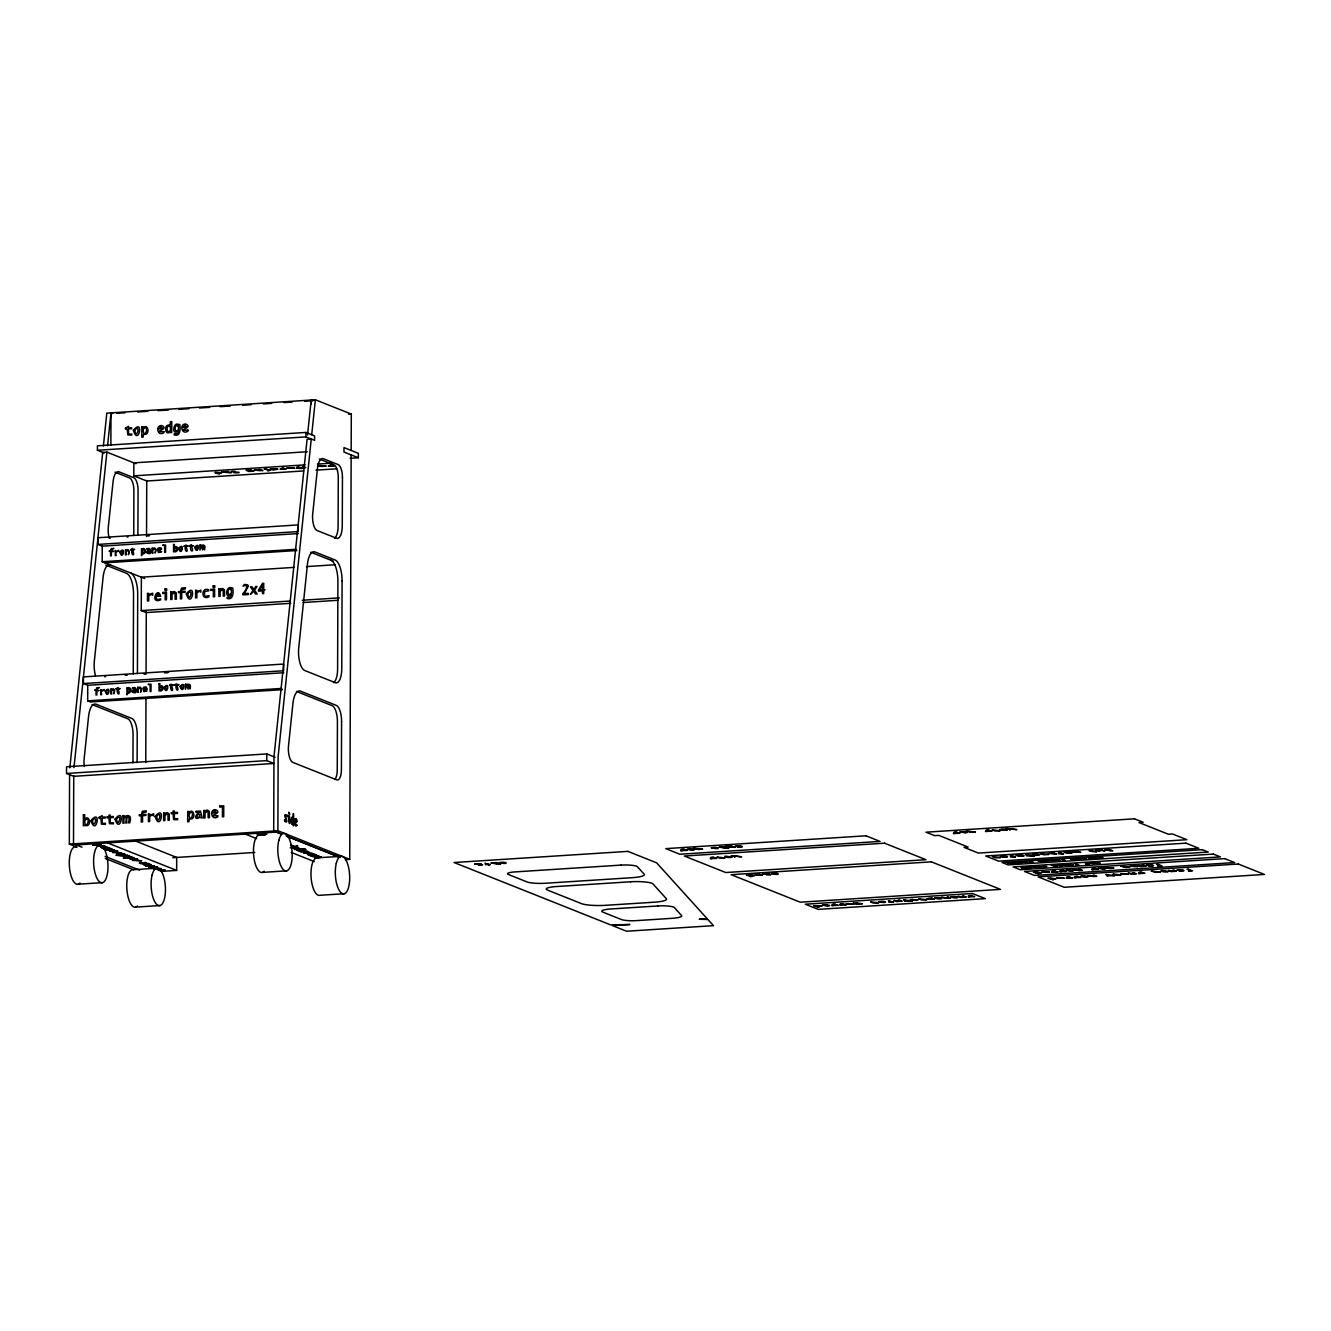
<?xml version="1.0" encoding="UTF-8"?>
<svg xmlns="http://www.w3.org/2000/svg" width="1331" height="1331" viewBox="0 0 1331 1331"><rect width="100%" height="100%" fill="white"/><g stroke="black" fill="none" stroke-linecap="round" stroke-linejoin="round"><path stroke-width="1.5" d="M66.55 773.461L266.749 760.617L273.936 763.478L73.737 776.322L66.55 773.461L66.567 766.772L266.782 753.928L275.068 757.239M76.899 847.132L69.328 844.12L69.578 774.026M73.737 775.823L73.504 843.854L82.023 847.198M83.42 683.568L83.437 676.897L283.636 664.053L283.619 670.741L83.42 683.568L87.73 685.299L283.802 672.721M282.388 689.658L90.441 701.969L87.68 700.871L87.73 685.299M97.413 450.277L97.413 445.818L305.964 432.442L314.582 435.886L314.582 440.328L305.947 436.901L97.413 450.277L104.3 453.022M97.928 544.429L97.962 537.741L298.161 524.913L298.144 531.585L97.928 544.429L102.254 546.143L298.327 533.565M144.713 578.519L102.188 561.732L102.254 546.143M110.872 445.203L110.989 412.876L112.719 413.575M303.601 470.941L146.743 481.007L133.799 475.849L133.849 462.855L307.211 451.741M132.95 762.846L133.05 734.679A13.976 5.274 86.3 0 0 127.759 718.757L92.072 704.548M133.25 673.869L133.533 594.242A18.318 6.921 86.3 0 0 126.595 573.378L106.513 565.376A20.364 7.687 86.3 0 0 105.665 565.159M133.749 535.045L133.899 490.756A11.23 4.243 86.3 0 0 129.639 477.979L114.998 472.156M137.11 762.58L137.209 734.413A13.976 5.274 86.3 0 0 131.919 718.49L96.248 704.282A20.631 7.786 86.3 0 0 88.545 716.644L84.119 759.136A11.929 4.509 86.3 0 0 84.252 766.19M137.426 673.602L137.709 593.975A18.318 6.921 86.3 0 0 130.771 573.112M137.908 534.779L138.075 490.49A11.23 4.243 86.3 0 0 133.815 477.713L119.174 471.889A16.355 6.173 86.3 0 0 113.068 481.689L108.31 527.259A11.912 4.492 86.3 0 0 109.109 537.657M290.757 603.309L146.277 612.576L141.252 610.58L141.369 577.188L294.101 567.389M145.761 762.547L145.977 698.259M146.061 673.353L146.277 611.129M146.543 536.46L146.743 480.458M161.018 871.422L176.657 870.424L176.69 857.43L134.464 840.61M266.749 760.617L266.782 753.928M351.151 454.903L349.737 859.377L277.88 830.744L278.129 756.524L311.271 439.014L307.095 439.28L273.97 756.807L273.704 831.01L281.274 834.021M305.947 436.901L305.964 432.442M311.171 404.075L311.188 400.049L312.918 400.731L304.666 401.263M351.168 450.46L351.301 414.091L315.364 399.766L106.813 413.142L103.385 446.051M358.338 457.764L358.355 453.322L343.98 447.582L343.964 452.041L358.338 457.764L350.086 458.297M69.811 767.854L102.72 452.39L106.896 452.124L135.928 463.687M73.97 767.588L106.896 452.124M107.561 445.785L110.989 412.876M307.544 435.004L311.188 400.049M311.72 434.738L315.364 399.766M148.623 535.761L149.571 535.694M1101.136 857.73L1096.877 857.181L1103.083 857.646L1101.07 857.646M220.696 472.655L219.565 473.553L217.768 472.838M1100.92 850.592L1098.441 851.258L1099.606 850.509L1095.513 850.093L1102.401 849.644L1101.203 850.409L1105.046 850.825L1103.782 850.908M104.783 676.78L105.665 676.597M127.144 675.25L124.981 675.05M154.646 868.494L160.136 868.577L158.056 868.927M157.94 869.792L163.347 869.808L159.188 870.224M102.986 848.479L109.591 847.997M100.74 847.165L108.011 847.398L101.755 847.93M290.707 845.618L291.905 845.268L290.79 844.836M115.364 851.64L116.679 851.274L115.098 850.759L117.877 851.324L109.508 851.141L115.331 851.907M157.607 869.526L165.36 870.175L159.154 870.574M282.006 469.211L283.836 468.795L281.922 468.046L283.204 467.963L286.132 469.128L280.092 469.128L281.457 469.227M330.138 466.116L331.968 465.717L330.055 464.952L331.336 464.868L334.264 466.033L328.225 466.05L329.589 466.149M97.363 845.834L103.718 845.651L100.74 845.851M101.838 847.298L104.234 847.78L101.805 847.731M104.949 848.513L104.001 849.062L106.214 849.294M316.894 856.083L317.743 855.999L311.055 856.132M320.555 465.534L318.309 465.767L326.211 466.149L319.723 466.316L324.365 465.933L321.37 465.667M106.364 848.962L105.299 849.078L107.412 849.228M315.48 855.633L316.545 855.534L314.432 855.367M164.495 672.837L167.273 672.837M262.873 835.202L265.468 834.737L258.497 834.703L264.17 834.687L263.272 834.421M319.024 857.63C327.792 856.748 309.091 855.766 315.713 857.863L340.703 856.399M116.845 413.309L125.097 412.776M137.476 411.978L147.808 411.312M158.123 410.663L168.438 409.998M178.753 409.332L189.085 408.667M199.4 408.001L209.716 407.353M220.048 406.687L230.363 406.022M242.741 405.223L250.993 404.707M263.388 403.909L271.64 403.376M284.019 402.578L292.271 402.045M348.522 414.274L351.301 414.091M133.799 475.849L305.115 464.868M317.493 464.07L331.935 463.138M315.979 470.142L336.627 468.828M109.258 538.173L110.124 538.107M127.111 537.025L127.976 536.975M102.188 561.732L296.197 549.287M104.949 562.83L296.896 550.518M306.479 566.59L335.379 564.743M141.252 610.58L289.859 601.046M302.237 600.248L339.388 597.869M303.135 602.527L338.224 600.264M167.756 672.305L168.604 672.255M87.68 700.871L281.69 688.426M69.328 844.12L277.88 830.744M76.266 844.952L276.465 832.058L280.309 833.589M100.391 846.466L105.548 846.383L100.241 846.716M291.539 846.716L295.066 846.499L292.504 845.917L293.569 846.35M291.522 847.531L298.71 847.947L290.274 847.864M172.78 857.68L254.803 852.472M156.476 868.228L132.152 869.775A18.8 7.104 86.3 0 0 127.277 892.901A18.8 7.104 86.3 0 0 137.492 905.945M345.578 859.643L349.737 859.377M78.246 884.2L102.587 882.636M262.457 872.387L286.797 870.823M135.745 907.11L160.069 905.546M344.296 893.733L319.956 895.281A18.8 7.104 86.3 0 1 311.021 876.214A18.8 7.104 86.3 0 1 318.225 858.079M1047.43 860.791L1045.018 860.658L1048.878 861.074L1043.97 860.708L1047.647 860.874M1041.225 861.656L1037.714 860.641L1043.87 861.323L1039.761 861.074L1042.888 861.34L1041.524 861.473M1060.724 865.35L1058.511 865.25L1062.421 865.599L1057.529 865.233L1061.206 865.416M1054.768 866.182L1051.257 865.183L1057.43 865.849L1053.303 865.599L1056.448 865.882L1055.084 865.999M301.422 848.762L305.964 849.411L298.909 848.546L299.708 848.862M157.79 869.193L161.267 868.611L153.547 868.844M729.272 856.914L726.06 856.698L729.671 856.898M759.635 874.75L756.307 874.6L760.018 874.717M144.031 674.135L146.061 674.185M731.434 855.633L741.617 856.815L735.96 856.182L734.496 857.264L734.679 855.966L731.285 855.816M147.209 535.727L148.124 535.727M971.929 832.274L973.993 832.075L969.284 831.659L975.457 832.041L966.206 831.043L971.68 832.391M699.191 849.428L701.237 849.228L696.546 848.829L702.701 849.195L693.468 848.196L698.941 849.544M1073.585 859.41L1074.949 859.294L1071.821 859.011L1075.93 859.26L1070.457 858.861L1074.167 859.942L1073.418 859.493M1097.859 863.253L1099.223 863.137L1096.095 862.854L1100.205 863.104L1094.049 862.438L1097.692 863.337M1126.392 867.379L1128.438 867.196L1123.73 866.78L1129.903 867.147L1120.669 866.148L1126.142 867.513M1110.337 868.411L1112.4 868.211L1107.691 867.812L1113.864 868.178L1104.614 867.18L1110.087 868.527M1156.905 872.337L1158.952 872.138L1154.243 871.738L1160.416 872.104L1151.182 871.106L1156.656 872.454M1038.113 873.036L1040.16 872.853L1035.451 872.437L1041.624 872.82L1033.405 872.221L1038.979 873.835L1037.864 873.169M1052.571 879.026L1054.634 878.843L1049.926 878.427L1056.099 878.793L1047.88 878.21L1053.437 879.824L1052.322 879.159M315.613 855.301L319.041 856.033L312.236 856.598M263.671 834.304L262.823 834.271C276.615 833.655 250.128 833.555 259.029 835.202M103.186 848.729L110.772 848.463M305.648 467.797L302.403 466.732L305.531 467.381M316.728 857.796L315.014 857.181L318.608 857.663M1056.381 860.308L1058.661 860.159M952.863 897.46L956.274 897.244M936.824 898.492L940.302 898.292M773.444 874.001L776.855 873.768M880.673 902.085L884.15 901.902M501.371 863.054L504.782 862.837M319.373 459.045L334.014 464.868A11.23 4.243 86.3 0 1 338.274 477.646L338.107 525.961A15.04 5.673 86.3 0 1 334.514 538.256M216.171 472.755L215.106 472.339L221.828 472.605L219.083 473.919L215.289 472.987M310.805 552.232L333.416 561.249M1089.607 863.802L1085.43 863.403L1086.662 864.002M1087.776 864.052L1085.747 864.168M1064.168 860.458L1061.606 859.443L1065.282 860.508L1062.62 860.691M1032.706 855.251L1025.585 854.569L1028.048 855.55M1029.728 855.633L1034.703 855.933L1026.517 855.833M1046.815 866.548L1042.672 866.215L1043.87 866.731M1044.985 866.797L1042.955 866.914M1025.768 867.895L1021.027 867.446L1022.674 868.095M1023.789 868.145L1027.116 868.344L1021.642 868.294M890.855 901.802L888.343 900.804L892.535 901.886L888.692 902.135M296.447 691.438L332.118 705.646A13.976 5.274 86.3 0 1 337.425 721.568L337.259 769.867A12.295 4.642 86.3 0 1 334.863 779.434M487.495 864.318L484.983 863.32L489.176 864.401L485.333 864.651M286.065 835.885L339.821 857.297M286.947 836.284L339.904 857.38M301.205 849.012L302.603 849.577L294.301 849.461M316.479 855.018L309.89 855.667M245.187 834.071L256.7 838.646M291.256 852.422L314.299 861.59M107.545 842.889L176.657 870.424M111.954 848.928L105.365 849.577M105.049 856.365L139.605 870.141M105.265 858.445L133.632 869.742M264.204 871.223A18.8 7.104 86.3 0 1 253.705 855.766A18.8 7.104 86.3 0 1 260.726 835.169M79.993 883.035A18.8 7.104 86.3 0 1 69.495 867.579A18.8 7.104 86.3 0 1 76.516 846.982M110.689 565.109A20.364 7.687 86.3 0 0 103.086 577.321L94.335 661.208A16.305 6.156 86.3 0 0 95.416 675.466M333.582 682.67A16.821 6.356 86.3 0 0 337.608 668.927L337.908 581.131A18.318 6.921 86.3 0 0 330.97 560.268M83.387 814.805L83.354 825.852L85.051 825.253A2.512 2.296 -68.3 0 0 86.565 825.736C92.188 825.22 88.861 813.59 84.652 819.563L84.668 814.722L83.387 814.805M84.652 820.595C85.417 833.539 92.238 813.773 84.652 820.595M94.751 690.173L96.032 690.789L96.015 695.015L96.88 694.948L96.897 690.722L99.143 690.589L96.897 690.04L96.963 688.842L99.326 687.578L96.78 687.794L96.032 690.107L94.751 690.173M99.143 817.384L99.126 818.415L100.89 818.299L101.439 824.172L105.432 824.338L105.432 823.307L102.554 823.373L102.154 822.076L102.171 818.216L105.315 818.016L105.315 817.001L102.171 817.201L102.188 815.57L99.143 817.384M100.79 689.674L100.773 694.699L101.638 694.649C99.642 689.125 104.766 691.588 104.267 689.458L101.655 690.573L100.79 689.674M107.162 816.868L107.162 817.9L108.909 817.783L109.458 823.656L113.451 823.822L113.451 822.791L110.573 822.857L110.19 821.56L110.19 817.7L113.335 817.5L113.335 816.485L110.207 816.685L110.207 815.054L108.926 815.138L108.926 816.768L107.162 816.868M109.275 551.034L110.556 551.633L110.54 555.859L111.388 555.809L111.405 551.583L113.667 551.433L111.421 550.901L111.488 549.703L113.85 548.422L111.288 548.655L110.556 550.951L109.275 551.034M110.955 689.025L110.922 694.05L111.787 694C109.808 688.942 116.213 688.243 113.867 693.867L114.732 690.373L113.401 688.759A1.83 1.68 -68.3 0 0 112.12 689.441L110.955 689.025M115.315 550.535L115.298 555.559L116.146 555.493C114.167 549.986 119.274 552.432 118.792 550.319L116.163 551.417L115.315 550.535M116.063 688.809L117.244 689.425C116.463 694.982 121.104 696.096 118.093 689.375L120.189 688.543L118.093 688.676L118.11 687.595L116.063 688.809M122.968 815.687L122.934 823.224L124.066 823.157C122.768 815.986 127.576 813.474 125.779 823.04L126.911 822.974C125.58 815.903 130.488 813.091 128.625 822.857L129.756 822.791C132.534 814.156 126.927 814.772 124.082 817.034L124.082 815.62L122.968 815.687M125.48 428.133L125.48 429.164L127.244 429.048L127.776 434.921L131.769 435.087L131.769 434.056L128.891 434.122L128.508 432.825L128.525 428.965L131.653 428.765L131.653 427.75L128.525 427.95L128.525 426.319L125.48 428.133M125.463 549.886L125.447 554.911L126.312 554.844C124.332 549.786 130.737 549.104 128.392 554.711L129.257 551.217L127.926 549.603A1.83 1.68 -68.3 0 0 126.645 550.285L125.463 549.886M126.977 687.994L126.961 694.849L128.092 692.686A1.68 1.531 -68.3 0 0 129.107 693.002C133.832 690.955 129.34 686.214 127.826 687.944L126.977 687.994M127.826 689.574C128.125 697.644 132.468 685.482 127.826 689.574M130.588 549.67L131.769 550.269C130.987 555.826 135.629 556.94 132.618 550.219L134.714 549.404L132.618 549.537L132.618 548.455L130.588 549.67M132.551 687.877L132.551 688.659C139.289 686.929 128.175 692.037 133.998 692.619C137.625 694.483 137.076 685.532 132.551 687.877M135.03 690.04L135.013 691.305L133.233 691.754L133.266 690.556L135.03 690.04M137.692 687.312L137.675 692.336L138.524 692.286C136.544 687.229 142.949 686.53 140.62 692.153L141.485 688.659L140.138 687.046A1.83 1.68 -68.3 0 0 138.857 687.711L137.692 687.312M139.356 814.805L139.356 815.836L141.286 815.72L141.269 822.042L142.55 821.976L142.567 815.637L145.944 815.421L145.944 814.389L142.567 814.605L142.667 812.808L146.21 811.977L146.227 810.895L142.384 811.245L141.286 814.688L139.356 814.805M141.502 548.854L141.469 555.709L142.617 553.53A1.68 1.531 -68.3 0 0 143.615 553.862C148.357 551.799 143.864 547.074 142.35 548.805L141.502 548.854M141.835 426.918L141.801 437.2L143.083 437.117L143.515 433.939A2.512 2.296 -68.3 0 0 145.029 434.422C150.653 433.906 147.325 422.276 143.116 428.249L143.116 426.835L141.835 426.918M142.35 550.418C142.65 558.504 146.992 546.342 142.35 550.418M143.116 429.281C143.881 442.225 150.719 422.476 143.116 429.281M146.061 688.709C141.419 690.806 145.595 685.149 146.061 688.709M147.076 548.738L147.059 549.52C153.797 547.79 142.7 552.881 148.506 553.463C152.133 555.326 151.584 546.375 147.076 548.738M146.959 689.175C142.301 687.944 143.715 692.736 146.992 690.822L143.848 691.687L143.016 688.476A2.546 2.329 -68.3 0 1 143.815 687.229L146.244 686.996L146.959 689.175M147.491 593.476L147.475 601.013L148.739 600.93L148.773 596.022L151.218 594.258L152.699 595.273L152.699 593.144L148.773 594.807L148.773 593.393L147.491 593.476M148.357 684.35L150.17 684.916L150.137 691.538L151.002 691.488L151.019 684.184L148.357 684.35M148.423 814.056L148.407 821.593L149.688 821.51L149.704 816.602L152.15 814.838L153.631 815.87L153.647 813.723L149.704 815.387L149.704 813.973L148.423 814.056M149.554 550.901L149.538 552.165L147.758 552.615L147.774 551.4L149.554 550.901M152.2 548.172L152.183 553.197L153.048 553.13C151.069 548.073 157.474 547.39 155.128 552.997L155.993 549.503L154.662 547.89A1.83 1.68 -68.3 0 0 153.381 548.572L152.2 548.172M159.054 683.668L159.021 691.022L160.153 690.623A1.68 1.531 -68.3 0 0 161.167 690.939L162.831 689.641L163.031 687.012L161.816 685.698L159.886 686.829L159.903 683.602L159.054 683.668M159.238 595.623L155.827 596.038L157.64 593.676L159.238 595.623M159.886 687.511C160.186 695.597 164.528 683.419 159.886 687.511M160.585 596.321C153.132 595.123 155.694 601.462 160.635 598.784L160.618 599.865C149.155 604.74 157.857 584.891 160.585 596.321M160.585 549.553C155.943 551.65 160.119 545.993 160.585 549.553M161.517 551.666L158.372 552.531L157.524 549.32A2.546 2.329 -68.3 0 1 158.339 548.089C167.756 547.074 152.583 553.496 161.517 551.666M162.432 428.499L159.038 428.915L160.851 426.552L162.432 428.499M162.665 592.495L162.648 593.526L165.227 593.36L165.194 599.865L166.475 599.782L166.508 592.245L162.665 592.495M162.881 545.194L164.695 545.76L164.661 552.382L165.51 552.332L165.543 545.028L162.881 545.194M163.846 431.66L163.829 432.741C157.607 437.001 154.978 425.255 161.65 425.537C170.418 429.381 150.603 432.242 163.846 431.66M163.646 813.075L163.63 820.611L164.911 820.528L164.928 815.604L166.941 813.99L167.989 814.805L168.039 820.329L169.32 820.245L169.22 813.99L167.34 812.675A2.762 2.512 -68.3 0 0 165.41 813.69L164.928 814.406L164.928 812.991L163.646 813.075M165.077 588.918L165.077 590.631L166.674 590.531L166.674 588.818L165.077 588.918M169.553 685.382L170.717 685.997C169.935 691.538 174.594 692.652 171.583 685.931L173.662 685.116L170.734 684.217L169.553 685.382M170.451 431.211L170.435 432.625L171.716 432.542L171.766 421.578L170.484 421.661L170.052 425.521A2.512 2.296 -68.3 0 0 168.538 425.038C162.898 425.537 166.242 437.184 170.451 431.211M170.451 426.968L170.451 430.179C166.259 436.252 165.66 422.609 170.451 426.968M170.734 591.979L170.717 599.516L171.998 599.432L172.015 594.508L174.028 592.894L175.076 593.709L175.126 599.233L176.407 599.15L176.308 592.894L174.428 591.58A2.762 2.512 -68.3 0 0 172.498 592.594L172.015 593.31L172.015 591.896L170.734 591.979M171.333 812.759L171.333 813.79L173.097 813.674L173.629 819.547L177.622 819.713L177.639 818.665L174.744 818.731L174.361 817.45L174.378 813.59L177.505 813.391L177.505 812.359L174.378 812.559L174.378 810.945L173.097 811.028L173.097 812.642L171.333 812.759M173.562 544.512L173.546 551.883L174.677 551.483A1.68 1.531 -68.3 0 0 175.692 551.799L177.356 550.502L177.555 547.873L176.341 546.542L174.411 547.69L174.428 544.462L173.562 544.512M174.411 548.372C174.71 556.441 179.053 544.279 174.411 548.372M174.893 685.032L176.075 685.648C175.293 691.205 179.935 692.32 176.923 685.598L179.019 684.783L176.075 683.884L174.893 685.032M178.487 426.469L178.47 429.431C174.378 435.52 173.646 422.077 178.487 426.469M178.57 424.556C173.18 421.128 171.05 437.017 178.52 430.545L177.938 433.507L174.245 433.74L174.111 434.904C180.534 437.184 180.6 428.399 179.768 424.489L178.57 424.556M178.537 591.646L178.537 592.678L180.467 592.561L180.434 598.9L181.715 598.817L181.748 592.478L185.109 592.262L185.125 591.23L181.748 591.446L181.848 589.65L185.392 588.818L185.392 587.736L181.565 588.086L180.467 591.53L178.537 591.646M184.077 546.242L185.242 546.841C184.46 552.398 189.102 553.513 186.09 546.791L188.187 545.976L186.09 546.109L186.107 545.028L184.077 546.242M185.425 684.25L185.408 689.275L187.055 684.833L188.07 689.109L188.952 684.7L189.967 688.976C192.163 682.004 186.789 685.099 186.19 684.201L185.425 684.25M186.506 426.952L183.096 427.367L184.926 425.022L186.506 426.952M187.904 430.113L187.904 431.194C181.681 435.453 179.053 423.707 185.724 423.99C194.476 427.85 174.677 430.695 187.904 430.113M187.704 811.527L187.654 821.809L188.935 821.726L189.368 818.565A2.512 2.296 -68.3 0 0 190.882 819.047C196.506 818.532 193.178 806.902 188.969 812.875L188.985 811.461L187.704 811.527M189.418 545.893L190.583 546.509C189.734 552.232 194.725 552.914 191.448 546.442L193.527 545.627L191.448 545.76L191.448 544.678L189.418 545.893M188.969 813.89C189.734 826.85 196.572 807.085 188.969 813.89M195.624 590.382L195.59 597.918L196.872 597.835L196.888 592.927L199.351 591.164L200.831 592.195L200.831 590.049L196.905 591.713L196.905 590.298L195.624 590.382M196.056 811.361L196.04 812.526C204.608 811.228 194.259 814.04 195.773 817.783A2.279 2.08 -68.3 0 0 196.755 818.482L199.966 817.384L202.212 818.049L200.499 811.111L196.056 811.361M199.949 545.094L199.933 550.119L201.563 545.677L202.578 549.953L203.477 545.544L204.475 549.836C206.688 542.848 201.314 545.96 200.698 545.061L199.949 545.094M199.766 814.605L199.766 816.502C196.689 819.763 195.491 813.507 199.766 814.605M203.759 810.512L203.726 818.049L205.007 817.966L205.024 813.025L207.054 811.428L208.102 812.226L208.152 817.766L209.433 817.683L209.333 811.411L207.453 810.097A2.762 2.512 -68.3 0 0 205.523 811.111L205.041 811.843L205.041 810.429L203.759 810.512M208.801 595.756L208.784 596.837C201.097 601.046 200.948 586.622 208.684 589.733L208.684 590.881L204.724 591.43L204.442 595.306A2.446 2.229 -68.3 0 0 205.59 596.238L208.801 595.756M210.797 589.417L210.78 590.432L213.359 590.265L213.326 596.787L214.607 596.704L214.64 589.167L210.797 589.417M213.21 585.84L213.21 587.553L214.807 587.453L214.807 585.723L213.21 585.84M216.321 812.592L212.91 813.008L214.724 810.662L216.321 812.592M217.718 815.77L217.718 816.851C211.479 821.111 208.867 809.348 215.522 809.647C224.29 813.491 204.492 816.336 217.718 815.77M218.866 588.884L218.85 596.421L220.131 596.355L220.147 591.413L222.161 589.816L223.209 590.615L223.259 596.138L224.54 596.055L224.44 589.799L222.56 588.485A2.762 2.512 -68.3 0 0 220.63 589.5L220.147 590.232L220.147 588.801L218.866 588.884M219.765 806.054L219.748 807.085L222.477 806.919L222.443 816.835L223.724 816.768L223.758 805.804L219.765 806.054M231.428 589.982L231.428 592.944C227.318 599.05 226.586 585.59 231.428 589.982M231.511 588.086C226.12 584.642 223.991 600.531 231.461 594.059L230.879 597.02L227.202 597.253L227.052 598.418C233.474 600.697 233.541 591.912 232.725 588.003L231.511 588.086M242.824 593.693L242.824 594.89L248.281 594.541L248.281 593.343L244.338 593.593L248.298 586.206A2.529 2.296 -68.3 0 0 247.566 584.825L244.288 584.409L243.091 586.089C249.912 583.028 245.353 591.779 242.824 593.693M258.513 589.999L258.497 591.147L262.506 590.881L262.506 593.626L263.704 593.543L263.721 590.814L265.002 589.7L263.721 589.783L263.738 583.277L262.54 583.361L258.513 589.999M262.54 585.191L262.523 589.866L259.578 590.049L262.54 585.191M284.618 820.096L284.618 821.327C290.274 825.104 282.688 813.141 286.814 816.236L286.814 815.121C281.29 812.06 289.359 823.989 284.618 820.096M287.929 815.404L289.493 823.573L289.509 816.036L287.929 815.404M288.927 812.376L289.592 814.356L288.927 812.376M293.119 823.606C293.802 834.337 293.918 802.31 292.97 817.816A2.512 0.948 86.3 0 0 292.338 817.001C289.942 817.55 290.973 827.233 293.119 823.606M293.136 819.364C292.986 832.224 290.008 813.391 293.136 819.364M296.447 821.709L295.033 821.343L295.515 819.43L296.447 821.709M297.013 825.187C295.049 829.379 292.537 818.199 296.131 818.565C299.741 822.774 291.905 823.556 297.013 825.187M341.585 721.302L341.418 769.601A12.295 4.642 86.3 0 1 336.676 779.85L292.853 762.397A11.929 4.509 86.3 0 1 288.494 746.025L292.92 703.55A20.631 7.786 86.3 0 1 300.623 691.172L336.294 705.38A13.976 5.274 86.3 0 1 341.585 721.302M342.084 580.865L341.768 668.661A16.821 6.356 86.3 0 1 335.296 682.687L304.683 670.491A16.305 6.156 86.3 0 1 298.71 648.097L307.461 564.211A20.364 7.687 86.3 0 1 315.064 551.999L335.146 560.002A18.318 6.921 86.3 0 1 342.084 580.865M342.45 477.38L342.267 525.695A15.04 5.673 86.3 0 1 336.477 538.24L317.044 530.503A11.912 4.492 86.3 0 1 312.685 514.149L317.444 468.579A16.355 6.173 86.3 0 1 323.549 458.779L338.19 464.602A11.23 4.243 86.3 0 1 342.45 477.38M731.834 857.231C726.343 858.545 719.039 854.419 731.834 857.231M762.197 875.066C755.575 876.397 750.484 871.971 762.197 875.066M1007.035 830.045L999.714 829.646L1005.92 828.997L1007.035 830.045M1137.423 866.697L1130.069 866.231L1136.291 865.649L1137.423 866.697M1167.936 871.655C1161.314 873.02 1156.223 868.527 1167.936 871.655M90.99 820.645C96.181 837.415 101.921 807.118 90.99 820.645M105.299 691.321C108.343 701.021 111.704 683.535 105.299 691.321M119.823 552.182C122.851 561.865 126.229 544.396 119.823 552.182M133.383 430.362C138.574 447.133 144.314 416.853 133.383 430.362M115.065 819.097C120.239 835.868 125.996 805.588 115.065 819.097M155.178 816.519C160.352 833.306 166.109 803.009 155.178 816.519M164.129 687.545C167.174 697.244 170.534 679.758 164.129 687.545M178.637 548.405C181.681 558.088 185.042 540.619 178.637 548.405M180.167 686.513C183.212 696.213 186.573 678.743 180.167 686.513M186.323 593.876C191.514 610.663 197.254 580.366 186.323 593.876M194.692 547.374C197.737 557.073 201.097 539.587 194.692 547.374M120.772 551.883C121.437 559.552 125.247 547.474 120.772 551.883M106.264 691.022C106.913 698.708 110.723 686.613 106.264 691.022M134.83 429.913C135.829 441.443 141.519 423.291 134.83 429.913M92.438 820.195C93.436 831.709 99.143 813.574 92.438 820.195M116.512 818.648C117.494 830.178 123.201 812.026 116.512 818.648M113.468 849.977L106.713 850.076L114.632 850.043L111.737 849.444L113.468 849.977M136.694 859.227L130.005 859.227L137.858 859.294L134.963 858.695L136.677 859.31M179.602 548.106C180.267 555.792 184.077 543.697 179.602 548.106M165.077 687.262C165.743 694.932 169.553 682.836 165.077 687.262M156.609 816.086C157.607 827.599 163.314 809.464 156.609 816.086M187.771 593.443C188.769 604.956 194.459 586.821 187.771 593.443M195.657 547.074C196.306 554.761 200.116 542.665 195.657 547.074M181.132 686.23C181.798 693.9 185.591 681.805 181.132 686.23M308.376 854.535L310.09 855.151C298.693 852.705 328.308 855.301 308.493 854.469M1009.863 828.78L1009.697 830.095L1011.161 828.997L1016.801 829.629L1006.086 828.481L1009.863 828.78M286.964 467.98L294.417 468.213L286.964 467.98M687.095 849.344L694.549 849.577L687.095 849.344M822.225 905.296L829.679 905.529L822.375 905.18M846.283 903.766L853.753 903.982L846.283 903.766M910.454 899.64L917.924 899.872L910.454 899.64M959.834 832.191L967.304 832.424L959.834 832.191M1017.416 862.455L1022.391 862.604L1017.416 862.455M1032.473 854.386L1039.944 854.618L1032.64 854.286M1030.959 866.98L1035.951 867.13L1030.959 866.98M1042.09 871.938L1049.56 872.171L1042.09 871.938M1056.564 877.928L1064.018 878.144L1056.564 877.928M1066.148 870.391L1073.618 870.624L1066.314 870.274M1076.247 858.678L1081.221 858.828L1076.247 858.678M1080.622 876.38L1088.092 876.613L1080.622 876.38M1089.79 863.203L1094.764 863.37L1089.79 863.203M1092.285 857.646L1097.26 857.796L1092.285 857.646M1098.241 868.328L1105.712 868.561L1098.241 868.328M1120.735 873.802L1128.206 874.034L1120.735 873.802M276.532 469.277L272.556 469.76L277.979 469.261L270.11 468.845L276.532 469.277M301.887 468.479L296.164 468.262L299.542 468.046L297.096 467.065L298.377 466.998L303.152 467.996L301.887 468.479M303.984 853.138L312.319 853.454L303.984 853.138M928.373 898.591L934.645 899.14L926.875 898.708L932.432 898.209L928.373 898.591M1050.392 853.354L1056.664 853.903L1048.944 853.337L1054.451 852.955L1050.525 853.271M247.3 470.076L254.171 470.891L249.03 471.507L246.035 470.226L251.077 469.776L247.3 470.076M499.341 862.638C509.307 865.117 507.66 861.057 499.341 862.638M711.403 847.78C721.884 850.259 719.156 846.233 711.403 847.78M735.477 846.233C746.142 848.679 743.064 844.703 735.477 846.233M771.414 873.569C781.596 876.131 779.533 871.938 771.414 873.569M878.626 901.669C888.343 904.165 887.311 900.122 878.626 901.669M934.778 898.076C945.226 900.588 942.331 896.528 934.778 898.076M950.833 897.044C961.015 899.606 958.703 895.397 950.833 897.044M1000.646 856.415C1010.612 858.894 1008.965 854.835 1000.646 856.415M1055.017 860.026L1059.759 860.308L1055.017 860.026M1068.577 864.568L1073.318 864.834L1068.577 864.568M1146.623 865.217C1156.822 867.779 1154.742 863.586 1146.623 865.217M1177.136 870.175C1187.335 872.737 1185.023 868.527 1177.136 870.175M717.176 848.146L713.449 848.196L717.176 848.146M741.251 846.599L737.524 846.649L741.251 846.599M1006.402 856.798L1002.676 856.848L1006.402 856.798M1072.42 864.817L1069.924 864.834L1072.42 864.817M1152.396 865.583L1148.67 865.632L1152.396 865.583M1182.91 870.541L1179.183 870.59L1182.91 870.541M252.823 470.891L248.431 470.675L252.823 470.891M255.735 586.522L253.938 589.433L251.992 586.771L250.394 586.871L252.99 590.432L250.361 594.408L253.639 591.313L255.652 594.075L257.249 593.959L254.587 590.315L256.999 586.439L255.735 586.522M123.167 856.582L132.085 856.948L124.598 856.698L129.723 856.016L123.167 856.582M116.812 853.953L124.765 854.086L116.812 853.953M143.349 864.518L151.301 864.651L143.349 864.518M297.146 850.409L305.098 850.542L297.146 850.409M681.921 849.66L687.195 850.409L680.623 850.642L682.387 850.526C676.68 848.795 689.641 849.278 681.921 849.66M711.569 857.63L716.827 858.379L710.255 858.611L712.018 858.495C706.412 856.781 719.173 857.28 711.702 857.597M833.106 904.581L838.364 905.33L831.792 905.562L833.555 905.446C828.015 903.716 840.726 904.198 833.106 904.581M841.125 904.065L846.383 904.814L839.811 905.047L841.575 904.93C835.868 903.2 848.845 903.682 841.125 904.065M954.676 832.507L959.934 833.256L953.362 833.489L955.126 833.372C949.585 831.642 962.296 832.125 954.676 832.507M986.77 830.444L992.028 831.193L985.456 831.426L987.219 831.309C981.446 829.596 994.44 830.095 986.887 830.411M969.484 895.846L974.741 896.578L968.169 896.811L969.933 896.695C964.226 894.964 977.187 895.447 969.484 895.846M1030.028 861.639C1037.731 862.305 1027.765 862.521 1030.327 862.205C1026.584 861.057 1035.085 861.39 1030.111 861.606M1052.971 871.223L1058.245 871.955L1051.656 872.204L1053.42 872.088C1047.863 870.341 1060.607 870.84 1052.971 871.223M1060.99 870.707L1066.264 871.439L1059.692 871.689L1061.456 871.572C1055.832 869.858 1068.593 870.341 1061.123 870.657M1067.445 877.212L1072.703 877.944L1066.131 878.177L1067.895 878.061C1062.271 876.347 1075.049 876.846 1067.578 877.162M1083.501 858.196C1091.22 858.878 1081.238 859.094 1083.8 858.778C1079.94 857.696 1088.608 857.896 1083.501 858.196M1075.465 876.696L1080.722 877.428L1074.15 877.661L1075.914 877.562C1070.357 875.798 1083.101 876.314 1075.465 876.696M1088.841 857.863C1096.561 858.528 1086.595 858.761 1089.157 858.428C1085.397 857.28 1093.916 857.613 1088.941 857.83M1093.084 868.644L1098.341 869.393L1091.769 869.625L1093.533 869.509C1087.993 867.779 1100.704 868.261 1093.084 868.644M1139.635 872.57L1144.91 873.319L1138.338 873.552L1140.101 873.435C1134.561 871.705 1147.272 872.188 1139.635 872.57M1096.711 851.607C1094.415 852.755 1080.656 848.696 1096.711 851.607M234.971 471.39C230.063 473.27 239.83 473.054 239.147 472.355C235.703 471.989 226.154 471.207 234.971 471.39M859.56 903.865L853.171 903.05L856.083 904.215L858.345 903.849L856.016 902.867L862.471 903.749L859.56 903.865M947.788 898.209L941.4 897.393L949.452 898.009L947.106 897.027L948.221 896.961L950.717 898.092L947.788 898.209M1079.424 870.507L1073.036 869.692L1081.088 870.308L1078.726 869.326L1079.857 869.259L1082.336 870.374L1079.424 870.507M1093.899 876.48L1087.51 875.682L1095.563 876.28L1093.2 875.316L1094.332 875.232L1096.811 876.364L1093.899 876.48M288.411 467.913L293.02 468.312L288.411 467.913M688.543 849.294L693.152 849.677L688.543 849.294M823.673 905.246L828.281 905.629L823.673 905.246M847.731 903.699L852.339 904.098L847.731 903.699M961.281 832.141L965.89 832.524L961.281 832.141M911.918 899.573L916.527 899.972L911.918 899.573M1018.381 862.405L1021.459 862.671L1018.481 862.372M1033.921 854.336L1038.529 854.735L1034.087 854.252M1031.941 866.947L1035.002 867.213L1031.941 866.947M1043.537 871.872L1048.146 872.271L1043.537 871.872M1058.012 877.861L1062.62 878.26L1058.012 877.861M1067.612 870.324L1072.22 870.724L1067.612 870.324M1077.212 858.645L1080.29 858.894L1077.212 858.645M1093.25 857.613L1096.328 857.879L1093.35 857.563M1090.755 863.17L1093.832 863.436L1090.871 863.12M1082.07 876.314L1086.678 876.713L1082.07 876.314M1099.689 868.278L1104.297 868.661L1099.689 868.278M1122.183 873.735L1126.791 874.134L1122.183 873.735M324.897 466.249L321.387 466.349L324.897 466.249M481.123 864.069L478.095 864.784L482.604 864.784L474.601 864.035L481.123 864.069M769.235 873.968L766.157 874.633L770.716 874.7L762.713 873.935L769.235 873.968M491.139 863.07L500.556 864.285L496.313 862.588L491.139 863.07M719.272 847.165L728.673 848.379L724.43 846.699L719.272 847.165M754.644 875.515L750.118 875.798L751.982 876.53L750.717 876.613L746.425 874.916L754.644 875.515M821.759 906.178L817.234 906.461L819.097 907.21L817.816 907.293L813.54 905.579L821.759 906.178M727.342 846.682L735.378 847.348L731.484 846L725.861 846.15L731.817 846.499L727.342 846.682M1072.736 851.724L1080.772 852.389L1076.862 851.041L1071.239 851.191L1077.212 851.541L1072.736 851.724M901.869 901.137L896.778 901.603L893.85 900.438L900.355 901.104L898.275 900.155L899.556 900.072L901.869 901.137M966.04 897.011L960.949 897.493L958.037 896.329L964.526 896.994L962.446 896.046L963.727 895.963L966.04 897.011M1023.872 855.883L1018.781 856.365L1015.869 855.201L1022.358 855.866L1020.278 854.918L1021.559 854.835L1023.872 855.883M1027.732 862.421L1022.391 861.956L1027.732 862.421M1041.275 866.947L1035.934 866.498L1041.275 866.947M1054.468 860.708L1049.127 860.242L1054.418 860.741M1072.004 852.805L1066.913 853.271L1064.001 852.106L1070.49 852.772L1068.41 851.823L1069.691 851.74L1072.004 852.805M1068.011 865.233L1062.67 864.767L1068.011 865.233M1136.208 873.752L1131.117 874.234L1128.189 873.069L1134.694 873.735L1132.614 872.787L1133.896 872.703L1136.208 873.752M1145.808 866.231L1140.717 866.697L1137.789 865.533L1144.277 866.198L1142.198 865.25L1143.479 865.167L1145.808 866.231M1176.321 871.173L1171.23 871.655L1168.302 870.491L1174.791 871.156L1172.711 870.208L1173.992 870.125L1176.321 871.173M117.96 854.036L123.633 854.036L117.96 854.036M144.497 864.601L150.187 864.618L144.497 864.601M298.277 850.492L303.967 850.492L298.277 850.492M226.736 472.438L221.562 471.923L228.45 471.473L227.302 472.239L231.361 472.638L226.736 472.438M1001.245 829.512L1004.855 829.712L1001.245 829.512M1131.633 866.165L1135.243 866.365L1131.633 866.165M1162.146 871.123L1165.756 871.323L1162.146 871.123M101.106 844.686L92.688 845.152L101.106 844.686M154.18 865.832L145.761 866.298L154.18 865.832M157.507 867.147L149.089 867.612L157.507 867.147M108.011 850.027L110.872 850.426L108.011 850.027M131.22 859.277L134.082 859.676L131.22 859.277M313.983 854.452L310.972 854.169L313.983 854.452M320.621 857.097L317.61 856.815L320.621 857.097M261.059 470.475L254.271 469.826L259.146 470.658L260.593 470.292L258.68 469.544L259.961 469.46L262.889 470.625L261.059 470.475M753.18 875.548L748.471 875.133L753.18 875.548M820.295 906.211L815.587 905.795L820.295 906.211M492.62 863.07L497.212 863.553L492.62 863.07M720.736 847.182L725.345 847.647L720.736 847.182M140.62 863.52L148.906 863.653L140.587 863.137L146.094 862.538L139.273 863.104L141.535 863.37L140.62 863.52M728.856 846.699L733.364 847.132L728.856 846.699M1074.25 851.74L1078.742 852.173L1074.25 851.74M1013.274 863.703L1007.484 862.921L1013.274 863.703M1114.529 875.682L1105.828 874.5L1108.29 875.482L1106.76 875.765L1114.529 875.682M912.284 901.004L903.583 899.823L906.028 900.804L904.514 901.087L912.284 901.004M998.932 830.577L992.177 829.862L995.106 831.026L1000.313 830.694L998.932 830.577M723.731 857.763L716.976 857.048L719.905 858.212L725.112 857.879L723.731 857.763M999.365 857.414L992.627 856.682L995.538 857.846L1000.746 857.513L999.365 857.414M1047.497 854.319L1040.759 853.604L1043.67 854.768L1048.878 854.435L1047.497 854.319M1016.734 863.087L1012.242 862.604L1017.666 863.17L1016.734 863.087M1030.294 867.629L1025.785 867.147L1031.209 867.696L1030.294 867.629M1119.72 874.766L1112.966 874.034L1115.894 875.199L1121.101 874.866L1119.72 874.766M877.345 902.651L870.607 901.936L873.519 903.1L878.743 902.767L877.345 902.651M925.478 899.573L918.739 898.858L921.651 900.006L926.875 899.673L925.478 899.573M265.485 469.094L264.204 469.178L270.958 470.093L265.485 469.094M269.228 470.509L267.614 470.625L269.228 470.509M114.582 852.322L112.586 852.456L121.787 852.855L114.582 852.322M116.895 855.134L115.88 855.184L121.953 856.116L128.059 855.351L116.895 855.134M297.662 846.05L296.064 846.15L297.662 846.05M125.114 858.179L123.5 858.279L125.114 858.179M133.832 857.646L126.778 858.096L133.832 857.646M134.498 860.242L132.484 860.375L141.702 860.791L134.498 860.242M307.095 851.291C286.847 851.757 318.092 852.406 306.313 851.59L307.095 851.291M865.965 835.801L665.766 848.629L679.842 854.252L880.057 841.408L865.965 835.801M627.883 851.374L454.087 862.521L610.763 924.929L629.862 924.496L612.493 925.611L626.568 931.234L713.466 925.661L707.892 919.488L699.224 919.255L707.21 918.739L656.616 862.821L627.883 851.374M1134.494 818.815L925.96 832.191L934.578 835.635L938.754 835.369L968.136 847.065L963.977 847.331L978.352 853.071L1186.886 839.695L1172.511 833.955L1168.352 834.238L1138.953 822.525L1143.129 822.259L1134.494 818.815M490.008 864.651L488.394 864.751L490.008 864.651M884.516 843.189L684.317 856.033L725.761 872.537L925.96 859.693L884.516 843.189M621.011 865.1L515.047 871.905A12.295 2.013 0.2 0 0 508.392 874.5L527.093 881.954A13.976 2.279 0.2 0 0 545.361 883.252L631.609 877.728A20.631 3.377 0.2 0 0 644.137 874.151L637.366 866.681A11.929 1.947 0.2 0 0 621.011 865.1M1185.888 843.155L985.689 855.983L998.633 861.14L1198.832 848.296L1185.888 843.155M1011.643 855.467L1010.362 855.55L1012.874 856.548L1010.312 856.715L1014.555 856.632L1011.643 855.467M1059.775 852.389L1058.494 852.472L1061.007 853.47L1058.444 853.637L1062.687 853.554L1059.775 852.389M1108.856 849.228L1104.713 849.993L1112.832 850.825L1108.856 849.228M1109.122 849.893L1106.194 850.076L1110.919 850.609L1109.122 849.893M931.351 861.839L731.152 874.683L800.264 902.202L1000.463 889.374L931.351 861.839M630.611 881.771L556.591 886.529A16.821 2.745 0.2 0 0 547.49 890.073L581.497 903.633A18.318 2.995 0.2 0 0 605.422 905.33L653.97 902.218A20.364 3.328 0.2 0 0 666.332 898.691L652.972 883.917A16.305 2.662 0.2 0 0 630.611 881.771M1015.387 856.881L1013.773 856.981L1015.387 856.881M1063.519 853.803L1061.905 853.903L1063.519 853.803M1202.226 849.66L1002.027 862.488L1008.049 864.9L1208.265 852.056L1202.226 849.66M1213.34 854.086L1013.124 866.914L1020.212 869.742L1220.411 856.898L1213.34 854.086M1075.997 863.919L1075.149 863.969L1077.711 865L1075.897 865.117L1078.842 865.05L1075.997 863.919M1224.72 858.611L1024.521 871.456L1034.47 875.415L1234.669 862.571L1224.72 858.611M1157.787 864.252L1156.506 864.335L1160.349 865.865L1157.621 866.048L1162.03 865.949L1157.787 864.252M1238.296 864.019L1038.08 876.863L1064.251 887.278L1264.45 874.434L1238.296 864.019M1188.3 869.21L1187.019 869.293L1190.862 870.823L1188.533 871.156L1192.543 870.907L1188.3 869.21M657.98 905.945L611.012 908.957A15.04 2.462 0.2 0 0 602.86 912.134L621.577 919.588A11.23 1.83 0.2 0 0 636.235 920.636L671.639 918.357A16.355 2.679 0.2 0 0 681.572 915.545L674.318 907.509A11.912 1.947 0.2 0 0 657.98 905.945M972.395 893.5L805.288 904.215L818.216 909.372L985.323 898.641L972.395 893.5M893.367 902.135L891.753 902.235L893.367 902.135M336.294 863.303A18.8 7.104 86.3 0 0 342.433 893.617A18.8 7.104 86.3 0 0 348.755 868.261A18.8 7.104 86.3 0 0 336.294 863.303M278.811 840.41A18.8 7.104 86.3 0 0 284.934 870.724A18.8 7.104 86.3 0 0 291.256 845.368A18.8 7.104 86.3 0 0 278.811 840.41M152.083 875.133A18.8 7.104 86.3 0 0 158.206 905.429A18.8 7.104 86.3 0 0 164.528 880.09A18.8 7.104 86.3 0 0 152.083 875.133M94.584 852.223A18.8 7.104 86.3 0 0 100.723 882.536A18.8 7.104 86.3 0 0 107.046 857.181A18.8 7.104 86.3 0 0 94.584 852.223"/></g></svg>
